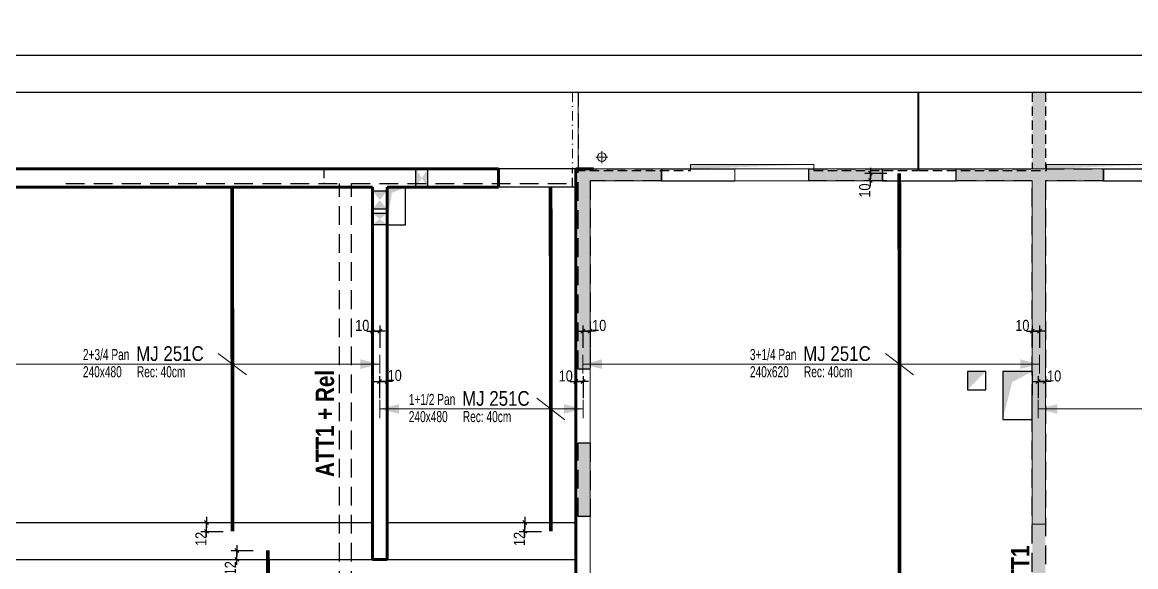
# Model space of a CAD drawing. Header units: millimetres. Extents: x 12045 to 47376, y -21493 to -16931.
# Drawn here: x 16014 to 17526, y -19147 to -18408 of the extents above; entities that cross this region are included whole.
import ezdxf
from ezdxf.enums import TextEntityAlignment as Align

# ---------------------------------------------------------------- set-up
doc = ezdxf.new("R2010")
doc.units = ezdxf.units.MM
doc.linetypes.add('CACHEX2', pattern=[19.05, 12.7, -6.35])
doc.linetypes.add('TIRETPTX2', pattern=[50.8, 25.4, -12.7, 0, -12.7])
for name, color, linetype in [('01-Cad  2', 1, 'Continuous'), ('01_ARMA_INF', 50, 'Continuous'), ('01_cote_gen', 4, 'Continuous'), ('01_linteaux', 2, 'Continuous'), ('01_murs_sup', 2, 'CACHEX2'), ('01_resv', 32, 'Continuous'), ('01_texte', 230, 'Continuous'), ('AA_COTES', 2, 'Continuous')]:
    doc.layers.add(name, color=color, linetype=linetype)
doc.layers.add('01_murs_coup', color=5, linetype='Continuous', lineweight=60)
doc.layers.add('01_tram_axes', color=2, linetype='TIRETPTX2', lineweight=9)
doc.styles.add('PATIO', font='ARIALN.TTF')
doc.styles.add('STYLE2', font='ARIALN.TTF')
doc.styles.add('Titre', font='ariblk.ttf')
doc.dimstyles.new('JB50', dxfattribs={"dimscale": 0.1, "dimtxt": 150, "dimasz": 15, "dimexe": 0.1, "dimexo": 0.1, "dimgap": 0.09, "dimtad": 1, "dimdec": 1, "dimdsep": 46, "dimtxsty": 'STYLE2', "dimblk1": 'BOND_G', "dimblk2": 'BOND_D', "dimsah": 1, "dimcen": 1.5, "dimdle": 0.01, "dimse1": 1, "dimse2": 1, "dimclrd": 4, "dimclre": 2, "dimclrt": 6, "dimazin": 2, "dimtfac": 2.333333, "dimtdec": 1, "dimtix": 1, "dimtmove": 2, "dimatfit": 3, "dimldrblk": 'BOND_G', "dimfxl": 1, "dimtolj": 1, "dimtzin": 0, "dimarcsym": 0})

# ---------------------------------------------------------------- blocks, each defined once
blk = doc.blocks.new('BOND_G')
at = {"layer": 'AA_COTES', "color": 0}
for p, q in [((0, -5), (0, 15)), ((5, 0), (-5, 0)), ((1.8, 1.8), (-1.8, -1.8))]:
    blk.add_line(p, q, dxfattribs=at)
blk = doc.blocks.new('BOND_D')
at = {"layer": 'AA_COTES', "color": 0}
for p, q in [((5, 0), (-5, 0)), ((-1.8, -1.8), (1.8, 1.8)), ((0, 5), (0, -15))]:
    blk.add_line(p, q, dxfattribs=at)
blk = doc.blocks.new('*D2540')
at = {"layer": '01_cote_gen', "color": 4, "lineweight": -2, "transparency": 16777216}
blk.add_line((16264.5, -19097.9), (16264.5, -19088.9), dxfattribs=at)
at = {"layer": 'Defpoints', "color": 0, "transparency": 16777216}
for p in [(16264.5, -19087.4), (16299.6, -19087.4), (16299.6, -19099.4)]:
    blk.add_point(p, dxfattribs=at)
at = {"layer": '01_cote_gen', "color": 4, "lineweight": -2, "transparency": 16777216, "xscale": 1.5, "yscale": 1.5, "zscale": 1.5}
for name, p, rotation in [('BOND_D', (16264.5, -19087.4), 90), ('BOND_G', (16264.5, -19099.4), 270)]:
    blk.add_blockref(name, p, dxfattribs=dict(at, rotation=rotation))
at = {"layer": '01_cote_gen', "color": 6, "transparency": 16777216, "insert": (16257, -19109.7), "char_height": 15, "attachment_point": 5, "rotation": 90, "style": 'STYLE2'}
blk.add_mtext('\\A1;12', dxfattribs=at)
blk = doc.blocks.new('*D2541')
at = {"layer": '01_cote_gen', "color": 4, "lineweight": -2, "transparency": 16777216}
blk.add_line((16696.6, -19097.9), (16696.6, -19088.9), dxfattribs=at)
at = {"layer": 'Defpoints', "color": 0, "transparency": 16777216}
for p in [(16696.6, -19087.4), (16731.7, -19087.4), (16731.7, -19099.4)]:
    blk.add_point(p, dxfattribs=at)
at = {"layer": '01_cote_gen', "color": 4, "lineweight": -2, "transparency": 16777216, "xscale": 1.5, "yscale": 1.5, "zscale": 1.5}
for name, p, rotation in [('BOND_D', (16696.6, -19087.4), 90), ('BOND_G', (16696.6, -19099.4), 270)]:
    blk.add_blockref(name, p, dxfattribs=dict(at, rotation=rotation))
at = {"layer": '01_cote_gen', "color": 6, "transparency": 16777216, "insert": (16689.1, -19109.8), "char_height": 15, "attachment_point": 5, "rotation": 90, "style": 'STYLE2'}
blk.add_mtext('\\A1;12', dxfattribs=at)
blk = doc.blocks.new('*D2542')
at = {"layer": '01_cote_gen', "color": 4, "lineweight": -2, "transparency": 16777216}
blk.add_line((16305.5, -19135.9), (16305.5, -19127), dxfattribs=at)
at = {"layer": 'Defpoints', "color": 0, "transparency": 16777216}
for p in [(16305.5, -19125.5), (16348, -19125.5), (16348, -19137.4)]:
    blk.add_point(p, dxfattribs=at)
at = {"layer": '01_cote_gen', "color": 4, "lineweight": -2, "transparency": 16777216, "xscale": 1.5, "yscale": 1.5, "zscale": 1.5}
for name, p, rotation in [('BOND_D', (16305.5, -19125.5), 90), ('BOND_G', (16305.5, -19137.4), 270)]:
    blk.add_blockref(name, p, dxfattribs=dict(at, rotation=rotation))
at = {"layer": '01_cote_gen', "color": 6, "transparency": 16777216, "insert": (16296.9, -19149.5), "char_height": 15, "attachment_point": 5, "rotation": 90, "style": 'STYLE2'}
blk.add_mtext('\\A1;12', dxfattribs=at)
blk = doc.blocks.new('*D2546')
at = {"layer": '01_cote_gen', "color": 4, "lineweight": -2, "transparency": 16777216}
blk.add_line((16501, -18896.2), (16508, -18896.2), dxfattribs=at)
at = {"layer": 'Defpoints', "color": 0, "transparency": 16777216}
for p in [(16509.5, -18896.2), (16499.5, -18920.9), (16509.5, -18920.9)]:
    blk.add_point(p, dxfattribs=at)
at = {"layer": '01_cote_gen', "color": 4, "lineweight": -2, "transparency": 16777216, "xscale": 1.5, "yscale": 1.5, "zscale": 1.5, "rotation": 180}
blk.add_blockref('BOND_G', (16499.5, -18896.2), dxfattribs=at)
at = {"layer": '01_cote_gen', "color": 4, "lineweight": -2, "transparency": 16777216, "xscale": 1.5, "yscale": 1.5, "zscale": 1.5}
blk.add_blockref('BOND_D', (16509.5, -18896.2), dxfattribs=at)
at = {"layer": '01_cote_gen', "color": 6, "transparency": 16777216, "insert": (16520, -18887.8), "char_height": 15, "attachment_point": 5, "style": 'STYLE2'}
blk.add_mtext('\\A1;10', dxfattribs=at)
blk = doc.blocks.new('*D2547')
at = {"layer": '01_cote_gen', "color": 4, "lineweight": -2, "transparency": 16777216}
blk.add_line((16491.1, -18827.7), (16498.1, -18827.7), dxfattribs=at)
at = {"layer": 'Defpoints', "color": 0, "transparency": 16777216}
for p in [(16499.6, -18827.7), (16499.6, -18860), (16489.6, -19087.4)]:
    blk.add_point(p, dxfattribs=at)
at = {"layer": '01_cote_gen', "color": 4, "lineweight": -2, "transparency": 16777216, "xscale": 1.5, "yscale": 1.5, "zscale": 1.5, "rotation": 180}
blk.add_blockref('BOND_G', (16489.6, -18827.7), dxfattribs=at)
at = {"layer": '01_cote_gen', "color": 4, "lineweight": -2, "transparency": 16777216, "xscale": 1.5, "yscale": 1.5, "zscale": 1.5}
blk.add_blockref('BOND_D', (16499.6, -18827.7), dxfattribs=at)
at = {"layer": '01_cote_gen', "color": 6, "transparency": 16777216, "insert": (16475.9, -18820), "char_height": 15, "attachment_point": 5, "style": 'STYLE2'}
blk.add_mtext('\\A1;10', dxfattribs=at)
blk = doc.blocks.new('*D2576')
at = {"layer": '01_cote_gen', "color": 4, "lineweight": -2, "ltscale": 0.1, "transparency": 16777216}
blk.add_line((16776.6, -18827.7), (16783.6, -18827.7), dxfattribs=at)
at = {"layer": 'Defpoints', "color": 0, "ltscale": 0.1, "transparency": 16777216}
for p in [(16785.1, -18827.7), (16775.1, -18860), (16785.1, -18860)]:
    blk.add_point(p, dxfattribs=at)
at = {"layer": '01_cote_gen', "color": 4, "lineweight": -2, "ltscale": 0.1, "transparency": 16777216, "xscale": 1.5, "yscale": 1.5, "zscale": 1.5, "rotation": 180}
blk.add_blockref('BOND_G', (16775.1, -18827.7), dxfattribs=at)
at = {"layer": '01_cote_gen', "color": 4, "lineweight": -2, "ltscale": 0.1, "transparency": 16777216, "xscale": 1.5, "yscale": 1.5, "zscale": 1.5}
blk.add_blockref('BOND_D', (16785.1, -18827.7), dxfattribs=at)
at = {"layer": '01_cote_gen', "color": 6, "ltscale": 0.1, "transparency": 16777216, "insert": (16797.5, -18820), "char_height": 15, "attachment_point": 5, "style": 'STYLE2'}
blk.add_mtext('\\A1;10', dxfattribs=at)
blk = doc.blocks.new('*D2577')
at = {"layer": '01_cote_gen', "color": 4, "lineweight": -2, "ltscale": 0.1, "transparency": 16777216}
blk.add_line((16767.1, -18896.2), (16774.1, -18896.2), dxfattribs=at)
at = {"layer": 'Defpoints', "color": 0, "ltscale": 0.1, "transparency": 16777216}
for p in [(16775.6, -18896.2), (16775.6, -18945.8), (16765.6, -19087.4)]:
    blk.add_point(p, dxfattribs=at)
at = {"layer": '01_cote_gen', "color": 4, "lineweight": -2, "ltscale": 0.1, "transparency": 16777216, "xscale": 1.5, "yscale": 1.5, "zscale": 1.5, "rotation": 180}
blk.add_blockref('BOND_G', (16765.6, -18896.2), dxfattribs=at)
at = {"layer": '01_cote_gen', "color": 4, "lineweight": -2, "ltscale": 0.1, "transparency": 16777216, "xscale": 1.5, "yscale": 1.5, "zscale": 1.5}
blk.add_blockref('BOND_D', (16775.6, -18896.2), dxfattribs=at)
at = {"layer": '01_cote_gen', "color": 6, "ltscale": 0.1, "transparency": 16777216, "insert": (16752.1, -18888.6), "char_height": 15, "attachment_point": 5, "style": 'STYLE2'}
blk.add_mtext('\\A1;10', dxfattribs=at)
blk = doc.blocks.new('*D2578')
at = {"layer": '01_cote_gen', "color": 4, "lineweight": -2, "ltscale": 0.1, "transparency": 16777216}
blk.add_line((17386.6, -18827.7), (17393.7, -18827.7), dxfattribs=at)
at = {"layer": 'Defpoints', "color": 0, "ltscale": 0.1, "transparency": 16777216}
for p in [(17395.2, -18827.7), (17385.1, -18870), (17395.2, -18860)]:
    blk.add_point(p, dxfattribs=at)
at = {"layer": '01_cote_gen', "color": 4, "lineweight": -2, "ltscale": 0.1, "transparency": 16777216, "xscale": 1.5, "yscale": 1.5, "zscale": 1.5, "rotation": 180}
blk.add_blockref('BOND_G', (17385.1, -18827.7), dxfattribs=at)
at = {"layer": '01_cote_gen', "color": 4, "lineweight": -2, "ltscale": 0.1, "transparency": 16777216, "xscale": 1.5, "yscale": 1.5, "zscale": 1.5}
blk.add_blockref('BOND_D', (17395.2, -18827.7), dxfattribs=at)
at = {"layer": '01_cote_gen', "color": 6, "ltscale": 0.1, "transparency": 16777216, "insert": (17371.8, -18820), "char_height": 15, "attachment_point": 5, "style": 'STYLE2'}
blk.add_mtext('\\A1;10', dxfattribs=at)
blk = doc.blocks.new('*D2579')
at = {"layer": '01_cote_gen', "color": 4, "lineweight": -2, "ltscale": 0.1, "transparency": 16777216}
blk.add_line((17394.6, -18896.2), (17401.6, -18896.2), dxfattribs=at)
at = {"layer": 'Defpoints', "color": 0, "ltscale": 0.1, "transparency": 16777216}
for p in [(17403.1, -18896.2), (17393.1, -18920.8), (17403.1, -18920.8)]:
    blk.add_point(p, dxfattribs=at)
at = {"layer": '01_cote_gen', "color": 4, "lineweight": -2, "ltscale": 0.1, "transparency": 16777216, "xscale": 1.5, "yscale": 1.5, "zscale": 1.5, "rotation": 180}
blk.add_blockref('BOND_G', (17393.1, -18896.2), dxfattribs=at)
at = {"layer": '01_cote_gen', "color": 4, "lineweight": -2, "ltscale": 0.1, "transparency": 16777216, "xscale": 1.5, "yscale": 1.5, "zscale": 1.5}
blk.add_blockref('BOND_D', (17403.1, -18896.2), dxfattribs=at)
at = {"layer": '01_cote_gen', "color": 6, "ltscale": 0.1, "transparency": 16777216, "insert": (17415, -18888.6), "char_height": 15, "attachment_point": 5, "style": 'STYLE2'}
blk.add_mtext('\\A1;10', dxfattribs=at)
blk = doc.blocks.new('*D2582')
at = {"layer": '01_cote_gen', "color": 4, "lineweight": -2, "ltscale": 0.1, "transparency": 16777216}
blk.add_line((17165.5, -18621.9), (17165.5, -18614.9), dxfattribs=at)
at = {"layer": 'Defpoints', "color": 0, "ltscale": 0.1, "transparency": 16777216}
for p in [(17165.5, -18613.4), (17204.8, -18613.4), (17204.8, -18623.4)]:
    blk.add_point(p, dxfattribs=at)
at = {"layer": '01_cote_gen', "color": 4, "lineweight": -2, "ltscale": 0.1, "transparency": 16777216, "xscale": 1.5, "yscale": 1.5, "zscale": 1.5}
for name, p, rotation in [('BOND_D', (17165.5, -18613.4), 90), ('BOND_G', (17165.5, -18623.4), 270)]:
    blk.add_blockref(name, p, dxfattribs=dict(at, rotation=rotation))
at = {"layer": '01_cote_gen', "color": 6, "ltscale": 0.1, "transparency": 16777216, "insert": (17157.9, -18636.8), "char_height": 15, "attachment_point": 5, "rotation": 90, "style": 'STYLE2'}
blk.add_mtext('\\A1;10', dxfattribs=at)

msp = doc.modelspace()

# ---------------------------------------------------------------- hatches: boundary and pattern name
at = {"layer": '01_murs_sup'}
h = msp.add_hatch(dxfattribs=at)
h.set_pattern_fill('DASH', color=256, scale=2.5, angle=135)
h.set_pattern_definition([(135, (-686.1325, 3997.231), (-11.2253202, 9e-16), [7.9375, -7.9375])])
h.paths.add_polyline_path([(17882.15, -18608.44), (17682.15, -18608.44), (17682.15, -18624.44), (17882.15, -18624.44)])
h.paths.add_polyline_path([(17797.15, -19398.43), (17812.15, -19398.43), (17812.15, -19380.43), (17714.15, -19380.43), (17714.15, -19398.43), (17777.15, -19398.43), (17777.15, -19561.43), (17552.15, -19561.43), (17552.15, -19398.43), (17612.15, -19398.43), (17612.15, -19380.43), (17532.15, -19380.43), (17532.15, -19801.42), (17758.11, -19801.42), (17758.11, -19966.42), (17533.15, -19966.42), (17533.15, -20150.42), (17551.15, -20150.42), (17551.15, -19986.42), (17778.11, -19986.42), (17778.11, -19758.43), (18137.15, -19758.43), (18137.15, -20031.44), (18153.15, -20031.44), (18153.15, -19380.43), (17914.15, -19380.43), (17914.15, -19398.43), (18137.15, -19398.43), (18137.15, -19738.43), (17797.15, -19738.43)])
h.paths.add_polyline_path([(17777.15, -19581.43), (17777.15, -19671.43), (17552.15, -19671.43), (17552.15, -19581.43)], flags=16)
h.paths.add_polyline_path([(17777.15, -19691.43), (17777.15, -19738.43), (17758.11, -19738.43), (17758.11, -19781.42), (17552.15, -19781.42), (17552.15, -19691.43)], flags=16)
h.paths.add_polyline_path([(17551.15, -20252.42), (17533.15, -20252.42), (17533.15, -20452.45), (17528.15, -20452.45), (17528.15, -20470.45), (17533.15, -20470.45), (17533.15, -20861.43), (17302.15, -20861.43), (17302.15, -20879.43), (17533.15, -20879.43), (17533.15, -21037.44), (17773.15, -21037.44), (17773.15, -21301.44), (17148.15, -21301.44), (17148.15, -21021.44), (17110.15, -21021.44), (17110.15, -21037.44), (17132.15, -21037.44), (17132.15, -21301.44), (17071.15, -21301.44), (17071.15, -21317.44), (17851.15, -21317.44), (17851.15, -21301.44), (17789.15, -21301.44), (17789.15, -21037.44), (17807.15, -21037.44), (17807.15, -21021.44), (17551.15, -21021.44)])
h.paths.add_polyline_path([(18153.15, -20131.44), (18137.15, -20131.44), (18137.15, -20375.44), (18153.15, -20375.44)])
h.paths.add_polyline_path([(18153.15, -20475.44), (18137.15, -20475.44), (18137.15, -20675.44), (18153.15, -20675.44)])
h.paths.add_polyline_path([(18153.15, -20775.44), (18137.15, -20775.44), (18137.15, -21021.44), (18107.15, -21021.44), (18107.15, -21037.44), (18153.15, -21037.44)])
h.paths.add_polyline_path([(17426.15, -20452.45), (17403.15, -20452.45), (17403.15, -19961.44), (17385.15, -19961.44), (17385.18, -20247.45), (16785.18, -20247.45), (16785.15, -20185.44), (16769.15, -20185.44), (16769.15, -20575.47), (16785.15, -20575.47), (16785.18, -20265.45), (17385.18, -20265.45), (17385.15, -20470.45), (17426.15, -20470.45)])
h.paths.add_polyline_path([(16785.15, -19680.44), (16769.15, -19680.44), (16769.15, -19985.44), (16785.15, -19985.44)])
h.paths.add_polyline_path([(17403.15, -19371.45), (17385.15, -19371.45), (17385.15, -19435.44), (16785.15, -19435.44), (16785.15, -19180.44), (16769.15, -19180.44), (16769.15, -19580.44), (16785.15, -19580.44), (16785.15, -19453.44), (17385.15, -19453.44), (17385.15, -19859.44), (17403.15, -19859.44)])
h.paths.add_polyline_path([(16785.15, -18980.44), (16769.15, -18980.44), (16769.15, -19080.44), (16785.15, -19080.44)])
h.paths.add_polyline_path([(16785.15, -18624.44), (16882.15, -18624.44), (16882.15, -18608.44), (16769.15, -18608.44), (16769.15, -18880.44), (16785.15, -18880.44)])
h.paths.add_polyline_path([(17182.15, -18608.44), (17082.15, -18608.44), (17082.15, -18624.44), (17182.15, -18624.44)])
h.paths.add_polyline_path([(16785.15, -20576.44), (16769.15, -20576.44), (16769.15, -20781.44), (16785.15, -20781.44)])
h.paths.add_polyline_path([(16785.13, -20780.47), (16785.13, -20880.47), (16769.15, -20880.47), (16769.15, -21037.44), (16810.15, -21037.44), (16810.15, -21021.44), (16785.15, -21021.44), (16785.15, -20780.47)])
h.paths.add_polyline_path([(17403.15, -18503.64), (17385.15, -18503.64), (17385.15, -18608.44), (17282.15, -18608.44), (17282.15, -18624.44), (17385.15, -18624.44), (17385.15, -19269.45), (17403.15, -19269.45), (17403.15, -19235.45), (17776.15, -19235.45), (17776.15, -19217.42), (17403.15, -19217.45), (17403.15, -18624.44), (17482.15, -18624.44), (17482.15, -18608.44), (17403.15, -18608.44)])
h.paths.add_polyline_path([(18153.15, -18453.64), (18153.15, -18453.64), (18153.15, -18408.42), (18153.15, -18408.42)])
h.paths.add_polyline_path([(18137.15, -18485.5), (18137.15, -18494.57), (18137.15, -18453.64), (18137.15, -18480.65), (18137.15, -18503.64), (18137.15, -18485.5), (18137.15, -18608.44), (17982.15, -18608.44), (17982.15, -18624.44), (18137.15, -18624.44), (18137.15, -19217.44), (17878.15, -19217.44), (17878.15, -19235.44), (18153.15, -19235.43), (18153.15, -18503.64), (18137.15, -18503.64)])
h = msp.add_hatch(dxfattribs=at)
h.set_pattern_fill('DASH', color=256, scale=2.5, angle=135)
h.set_pattern_definition([(135, (-686.1325, 3997.231), (-11.2253202, 9e-16), [7.9375, -7.9375])])
h.paths.add_polyline_path([(17882.15, -18608.44), (17682.15, -18608.44), (17682.15, -18624.44), (17882.15, -18624.44)])
h.paths.add_polyline_path([(17797.15, -19398.43), (17812.15, -19398.43), (17812.15, -19380.43), (17714.15, -19380.43), (17714.15, -19398.43), (17777.15, -19398.43), (17777.15, -19561.43), (17552.15, -19561.43), (17552.15, -19398.43), (17612.15, -19398.43), (17612.15, -19380.43), (17532.15, -19380.43), (17532.15, -19801.42), (17758.11, -19801.42), (17758.11, -19966.42), (17533.15, -19966.42), (17533.15, -20150.42), (17551.15, -20150.42), (17551.15, -19986.42), (17778.11, -19986.42), (17778.11, -19758.43), (18137.15, -19758.43), (18137.15, -20031.44), (18153.15, -20031.44), (18153.15, -19380.43), (17914.15, -19380.43), (17914.15, -19398.43), (18137.15, -19398.43), (18137.15, -19738.43), (17797.15, -19738.43)])
h.paths.add_polyline_path([(17777.15, -19581.43), (17777.15, -19671.43), (17552.15, -19671.43), (17552.15, -19581.43)], flags=16)
h.paths.add_polyline_path([(17777.15, -19691.43), (17777.15, -19738.43), (17758.11, -19738.43), (17758.11, -19781.42), (17552.15, -19781.42), (17552.15, -19691.43)], flags=16)
h.paths.add_polyline_path([(17551.15, -20252.42), (17533.15, -20252.42), (17533.15, -20452.45), (17528.15, -20452.45), (17528.15, -20470.45), (17533.15, -20470.45), (17533.15, -20861.43), (17302.15, -20861.43), (17302.15, -20879.43), (17533.15, -20879.43), (17533.15, -21037.44), (17773.15, -21037.44), (17773.15, -21301.44), (17148.15, -21301.44), (17148.15, -21021.44), (17110.15, -21021.44), (17110.15, -21037.44), (17132.15, -21037.44), (17132.15, -21301.44), (17071.15, -21301.44), (17071.15, -21317.44), (17851.15, -21317.44), (17851.15, -21301.44), (17789.15, -21301.44), (17789.15, -21037.44), (17807.15, -21037.44), (17807.15, -21021.44), (17551.15, -21021.44)])
h.paths.add_polyline_path([(18153.15, -20131.44), (18137.15, -20131.44), (18137.15, -20375.44), (18153.15, -20375.44)])
h.paths.add_polyline_path([(18153.15, -20475.44), (18137.15, -20475.44), (18137.15, -20675.44), (18153.15, -20675.44)])
h.paths.add_polyline_path([(18153.15, -20775.44), (18137.15, -20775.44), (18137.15, -21021.44), (18107.15, -21021.44), (18107.15, -21037.44), (18153.15, -21037.44)])
h.paths.add_polyline_path([(17426.15, -20452.45), (17403.15, -20452.45), (17403.15, -19961.44), (17385.15, -19961.44), (17385.18, -20247.45), (16785.18, -20247.45), (16785.15, -20185.44), (16769.15, -20185.44), (16769.15, -20575.47), (16785.15, -20575.47), (16785.18, -20265.45), (17385.18, -20265.45), (17385.15, -20470.45), (17426.15, -20470.45)])
h.paths.add_polyline_path([(16785.15, -19680.44), (16769.15, -19680.44), (16769.15, -19985.44), (16785.15, -19985.44)])
h.paths.add_polyline_path([(17403.15, -19371.45), (17385.15, -19371.45), (17385.15, -19435.44), (16785.15, -19435.44), (16785.15, -19180.44), (16769.15, -19180.44), (16769.15, -19580.44), (16785.15, -19580.44), (16785.15, -19453.44), (17385.15, -19453.44), (17385.15, -19859.44), (17403.15, -19859.44)])
h.paths.add_polyline_path([(16785.15, -18980.44), (16769.15, -18980.44), (16769.15, -19080.44), (16785.15, -19080.44)])
h.paths.add_polyline_path([(16785.15, -18624.44), (16882.15, -18624.44), (16882.15, -18608.44), (16769.15, -18608.44), (16769.15, -18880.44), (16785.15, -18880.44)])
h.paths.add_polyline_path([(17182.15, -18608.44), (17082.15, -18608.44), (17082.15, -18624.44), (17182.15, -18624.44)])
h.paths.add_polyline_path([(16785.15, -20576.44), (16769.15, -20576.44), (16769.15, -20781.44), (16785.15, -20781.44)])
h.paths.add_polyline_path([(16785.13, -20780.47), (16785.13, -20880.47), (16769.15, -20880.47), (16769.15, -21037.44), (16810.15, -21037.44), (16810.15, -21021.44), (16785.15, -21021.44), (16785.15, -20780.47)])
h.paths.add_polyline_path([(17403.15, -18503.64), (17385.15, -18503.64), (17385.15, -18608.44), (17282.15, -18608.44), (17282.15, -18624.44), (17385.15, -18624.44), (17385.15, -19269.45), (17403.15, -19269.45), (17403.15, -19235.45), (17776.15, -19235.45), (17776.15, -19217.42), (17403.15, -19217.45), (17403.15, -18624.44), (17482.15, -18624.44), (17482.15, -18608.44), (17403.15, -18608.44)])

# ---------------------------------------------------------------- linework, layer by layer
at = {"layer": '01-Cad  2'}
for p, q in [((18595.06, -18453.64), (12045.48, -18453.64)), ((18545.06, -18503.64), (12095.48, -18503.64))]:
    msp.add_line(p, q, dxfattribs=at)
at = {"layer": '01_ARMA_INF', "linetype": 'Continuous', "lineweight": 0, "const_width": 5, "flags": 128}
for points in [[(17204.83, -18613.45), (17204.99, -19226.43)], [(16299.52, -18632.45), (16299.68, -19099.45)], [(16731.61, -18632.45), (16731.78, -19099.45)], [(16347.98, -19125.28), (16348.14, -19695.18)]]:
    msp.add_lwpolyline(points, dxfattribs=at)
at = {"layer": '01_linteaux', "lineweight": 0}
for p, q in [((16769.15, -18503.64), (16769.15, -18599.45)), ((17230.15, -18503.64), (17230.15, -18609.45)), ((17231.15, -18503.64), (17231.15, -18609.45)), ((16801.13, -18583.29), (16801.13, -18599.6)), ((16792.97, -18591.45), (16809.28, -18591.45)), ((16921.63, -18601.45), (16921.63, -18609.45)), ((16921.63, -18601.45), (17088.63, -18601.45)), ((17088.63, -18601.45), (17088.63, -18609.45)), ((17404.63, -18601.45), (17404.63, -18609.45)), ((17404.63, -18601.45), (17551.63, -18601.45))]:
    msp.add_line(p, q, dxfattribs=at)
at = {"layer": '01_linteaux', "linetype": 'CACHEX2', "ltscale": 1.5}
msp.add_line((16769.15, -18503.64), (16769.15, -18607.45), dxfattribs=at)
at = {"layer": '01_linteaux'}
for p, q in [((16765.63, -18607.45), (16660.63, -18607.45)), ((16881.6, -18607.45), (16981.6, -18607.45)), ((17181.6, -18607.45), (17281.6, -18607.45)), ((17481.6, -18607.45), (17781.6, -18607.45)), ((16765.63, -18632.45), (16660.63, -18632.45)), ((16881.6, -18623.45), (16981.6, -18623.45)), ((17181.6, -18623.45), (17281.6, -18623.45)), ((17481.6, -18623.45), (17781.6, -18623.45)), ((15974.68, -19087.45), (16489.68, -19087.45)), ((16509.68, -19087.45), (16765.63, -19087.45)), ((15974.63, -19137.45), (16489.68, -19137.45)), ((16509.68, -19137.45), (16765.63, -19137.45))]:
    msp.add_line(p, q, dxfattribs=at)
at = {"layer": '01_linteaux', "lineweight": 0}
msp.add_circle((16801.13, -18591.45), 6, dxfattribs=at)
for points in [[(16921.63, -18607.45), (16921.63, -18601.45), (17088.63, -18601.45)], [(17404.63, -18607.47), (17404.63, -18601.45), (17551.63, -18601.45)]]:
    msp.add_solid(points, dxfattribs=at)
at = {"layer": '01_murs_coup'}
for p, q in [((15069.62, -18607.45), (16660.63, -18607.45)), ((15069.62, -18607.45), (16660.63, -18607.45)), ((16660.63, -18632.45), (16660.63, -18607.45)), ((16765.63, -18632.45), (16765.63, -18607.45)), ((16765.63, -18607.45), (16789.63, -18607.45)), ((16765.63, -18607.45), (16789.63, -18607.45)), ((15974.63, -18632.45), (16489.63, -18632.45)), ((15974.63, -18632.45), (16489.63, -18632.45)), ((16489.63, -18632.45), (16489.63, -19137.45)), ((16489.63, -18632.45), (16489.63, -19137.45)), ((16509.63, -18632.45), (16509.63, -19137.45)), ((16509.63, -18632.45), (16660.63, -18632.45)), ((16509.63, -18632.45), (16509.63, -19137.45)), ((16509.63, -18632.45), (16660.63, -18632.45)), ((16765.63, -19234.46), (16765.63, -18632.45)), ((16765.63, -18632.45), (16765.63, -18632.45)), ((16765.63, -18632.45), (16765.63, -18632.45)), ((16509.63, -19137.45), (16489.63, -19137.45)), ((16509.63, -19137.45), (16489.63, -19137.45))]:
    msp.add_line(p, q, dxfattribs=at)
at = {"layer": '01_murs_coup', "linetype": 'Continuous', "lineweight": 18}
for p, q in [((16881.6, -18607.45), (16765.63, -18607.45)), ((16881.6, -18623.45), (16881.6, -18607.45)), ((17181.6, -18607.45), (16981.6, -18607.45)), ((16981.6, -18607.45), (16981.6, -18623.45)), ((17181.6, -18623.45), (17181.6, -18607.45)), ((17481.6, -18607.45), (17281.6, -18607.45)), ((17281.6, -18607.45), (17281.6, -18623.45)), ((17481.6, -18607.45), (17481.6, -18623.45)), ((16785.15, -19216.46), (16785.15, -18623.45)), ((16785.15, -18623.45), (16881.6, -18623.45)), ((16981.6, -18623.45), (17181.6, -18623.45)), ((17385.15, -18623.45), (17281.6, -18623.45)), ((17385.15, -18623.45), (17385.15, -19089.45)), ((17481.6, -18623.45), (17403.15, -18623.45)), ((17403.15, -19089.45), (17403.15, -18623.45)), ((17385.15, -19089.45), (17403.15, -19089.45))]:
    msp.add_line(p, q, dxfattribs=at)
at = {"layer": '01_murs_sup'}
for p, q in [((17385.15, -18503.64), (17385.15, -18607.45)), ((17385.15, -18503.64), (17385.15, -18607.45)), ((17403.15, -18503.64), (17403.15, -18607.45)), ((17403.15, -18503.64), (17403.15, -18607.45)), ((16423.63, -18607.45), (16423.63, -18627.45)), ((16423.63, -18607.45), (16423.63, -18627.45)), ((16761.15, -18632.45), (16761.15, -18607.47)), ((16761.15, -18632.45), (16761.15, -18607.47)), ((16765.63, -18609.45), (16921.63, -18609.45)), ((16765.63, -18609.45), (16921.63, -18609.45)), ((17088.63, -18609.45), (17230.15, -18609.45)), ((17088.63, -18609.45), (17230.15, -18609.45)), ((17231.15, -18609.45), (17404.63, -18609.45)), ((17231.15, -18609.45), (17404.63, -18609.45))]:
    msp.add_line(p, q, dxfattribs=at)
at = {"layer": '01_murs_sup', "ltscale": 2}
for p, q in [((16769.15, -18879.47), (16769.15, -18607.47)), ((16769.15, -18607.47), (16882.15, -18607.47)), ((16769.15, -18879.47), (16769.15, -18607.47)), ((16769.15, -18607.47), (16882.15, -18607.47)), ((16882.15, -18607.47), (16882.15, -18623.47)), ((16882.15, -18607.47), (16882.15, -18623.47)), ((17082.15, -18607.47), (17182.15, -18607.47)), ((17082.15, -18623.47), (17082.15, -18607.47)), ((17082.15, -18607.47), (17182.15, -18607.47)), ((17082.15, -18623.47), (17082.15, -18607.47)), ((17182.15, -18607.47), (17182.15, -18623.47)), ((17182.15, -18607.47), (17182.15, -18623.47)), ((17282.15, -18607.47), (17385.15, -18607.47)), ((17282.15, -18623.47), (17282.15, -18607.47)), ((17282.15, -18607.47), (17385.15, -18607.47)), ((17282.15, -18623.47), (17282.15, -18607.47)), ((17403.15, -18607.47), (17482.15, -18607.47)), ((17403.15, -18607.47), (17482.15, -18607.47)), ((17482.15, -18607.47), (17482.15, -18623.47)), ((17482.15, -18607.47), (17482.15, -18623.47)), ((16073.63, -18627.45), (16445.15, -18627.45)), ((16073.63, -18627.45), (16445.15, -18627.45)), ((16445.15, -20245.45), (16445.15, -18627.45)), ((16445.15, -20245.45), (16445.15, -18627.45)), ((16461.15, -20245.45), (16461.15, -18627.45)), ((16461.15, -18627.45), (16761.15, -18627.45)), ((16461.15, -20245.45), (16461.15, -18627.45)), ((16461.15, -18627.45), (16761.15, -18627.45)), ((16882.15, -18623.47), (16785.15, -18623.47)), ((16785.15, -18623.47), (16785.15, -18879.47)), ((16882.15, -18623.47), (16785.15, -18623.47)), ((16785.15, -18623.47), (16785.15, -18879.47)), ((17182.15, -18623.47), (17082.15, -18623.47)), ((17182.15, -18623.47), (17082.15, -18623.47)), ((17385.15, -18623.47), (17282.15, -18623.47)), ((17385.15, -18623.47), (17282.15, -18623.47)), ((17385.15, -19268.48), (17385.15, -18623.47)), ((17385.15, -19268.48), (17385.15, -18623.47)), ((17482.15, -18623.47), (17403.15, -18623.47)), ((17403.15, -18623.47), (17403.15, -19216.47)), ((17482.15, -18623.47), (17403.15, -18623.47)), ((17403.15, -18623.47), (17403.15, -19216.47)), ((16785.15, -18879.47), (16769.15, -18879.47)), ((16785.15, -18879.47), (16769.15, -18879.47)), ((16769.15, -18979.47), (16785.15, -18979.47)), ((16769.15, -19079.47), (16769.15, -18979.47)), ((16769.15, -18979.47), (16785.15, -18979.47)), ((16769.15, -19079.47), (16769.15, -18979.47)), ((16785.15, -18979.47), (16785.15, -19079.47)), ((16785.15, -18979.47), (16785.15, -19079.47)), ((16785.15, -19079.47), (16769.15, -19079.47)), ((16785.15, -19079.47), (16769.15, -19079.47)), ((16489.63, -19137.45), (16509.63, -19137.45)), ((16489.63, -19137.45), (16509.63, -19137.45)), ((16489.63, -19137.45), (16509.63, -19137.45)), ((16489.63, -19137.45), (16509.63, -19137.45))]:
    msp.add_line(p, q, dxfattribs=at)
at = {"layer": '01_resv'}
for p, q in [((16548.65, -18632.41), (16548.65, -18607.41)), ((16548.65, -18607.41), (16564.65, -18607.41)), ((16564.65, -18607.41), (16564.65, -18632.41)), ((16534.63, -18632.45), (16509.63, -18632.35)), ((16509.63, -18632.45), (16509.63, -18683.55)), ((16534.63, -18683.55), (16534.63, -18632.45)), ((16564.65, -18632.41), (16548.65, -18632.41)), ((16548.65, -18632.41), (16564.65, -18632.41)), ((16489.63, -18637.31), (16489.63, -18637.31)), ((16489.63, -18637.31), (16509.63, -18637.31)), ((16489.63, -18662.31), (16489.63, -18637.31)), ((16509.63, -18637.31), (16509.63, -18662.31)), ((16509.63, -18662.31), (16489.63, -18662.31)), ((16509.63, -18662.31), (16489.63, -18662.31)), ((16489.63, -18667.41), (16489.63, -18667.41)), ((16489.63, -18667.41), (16509.63, -18667.41)), ((16489.63, -18683.41), (16489.63, -18667.41)), ((16509.63, -18667.41), (16509.63, -18683.41)), ((16509.63, -18683.41), (16509.63, -18667.41)), ((16509.63, -18683.41), (16489.63, -18683.41)), ((16509.63, -18683.55), (16534.63, -18683.55)), ((17322.15, -18882.42), (17297.15, -18882.42)), ((17297.15, -18882.42), (17297.15, -18907.42)), ((17322.15, -18907.42), (17322.15, -18882.42)), ((17385.42, -18882.51), (17345.12, -18882.51)), ((17345.12, -18882.51), (17345.12, -18947.51)), ((17385.15, -18947.41), (17385.42, -18882.51)), ((17297.15, -18907.42), (17297.15, -18907.42)), ((17297.15, -18907.42), (17309.65, -18907.42)), ((17297.15, -18907.42), (17322.15, -18907.42)), ((17309.65, -18907.42), (17322.15, -18907.42)), ((17345.12, -18947.51), (17385.15, -18947.41))]:
    msp.add_line(p, q, dxfattribs=at)
for points in [[(16548.65, -18607.45), (16548.65, -18632.41), (16564.65, -18632.41), (16564.65, -18607.45)], [(16509.63, -18683.55), (16509.63, -18632.45), (16516.07, -18640.09)], [(16509.63, -18632.45), (16534.63, -18632.45), (16516.07, -18640.09)], [(16489.63, -18637.31), (16509.63, -18637.31), (16509.63, -18662.31), (16489.63, -18662.31)], [(16489.63, -18667.41), (16509.63, -18667.41), (16509.63, -18683.41), (16489.63, -18683.41)], [(17297.15, -18907.42), (17297.15, -18882.42), (17322.15, -18882.42)], [(17345.12, -18947.51), (17345.12, -18882.51), (17358.07, -18896.69)], [(17345.12, -18882.51), (17385.42, -18882.51), (17358.07, -18896.69)]]:
    msp.add_solid(points, dxfattribs=at)
at = {"layer": '01_texte', "linetype": 'Continuous', "lineweight": 0}
for p, q in [((16280.57, -18857.96), (16318.64, -18886.97)), ((17185.86, -18857.96), (17223.93, -18886.97)), ((15964.63, -18872.47), (16499.63, -18872.47)), ((16499.63, -18859.99), (16499.63, -18884.95)), ((16775.15, -18859.99), (16775.15, -18884.95)), ((16775.15, -18872.47), (17395.19, -18872.47)), ((17395.19, -18859.99), (17395.19, -18884.95)), ((16712.68, -18918.83), (16750.76, -18947.83)), ((16499.63, -18920.85), (16499.63, -18945.81)), ((16499.63, -18933.33), (16775.65, -18933.33)), ((16775.65, -18920.85), (16775.65, -18945.81)), ((17393.15, -18920.85), (17393.15, -18945.81)), ((17393.15, -18933.33), (18137.2, -18933.33))]:
    msp.add_line(p, q, dxfattribs=at)
for points in [[(16499.63, -18872.47), (16473.53, -18866.01), (16473.53, -18872.47)], [(16499.63, -18872.47), (16473.53, -18878.93), (16473.53, -18872.47)], [(16775.15, -18872.47), (16801.24, -18866.01), (16801.24, -18872.47)], [(16775.15, -18872.47), (16801.24, -18878.93), (16801.24, -18872.47)], [(17395.19, -18872.47), (17369.1, -18866.01), (17369.1, -18872.47)], [(17395.19, -18872.47), (17369.1, -18878.93), (17369.1, -18872.47)], [(16499.63, -18933.33), (16525.72, -18926.87), (16525.72, -18933.33)], [(16499.63, -18933.33), (16525.72, -18939.79), (16525.72, -18933.33)], [(16775.65, -18933.33), (16749.55, -18926.87), (16749.55, -18933.33)], [(16775.65, -18933.33), (16749.55, -18939.79), (16749.55, -18933.33)], [(17393.15, -18933.33), (17419.24, -18926.87), (17419.24, -18933.33)], [(17393.15, -18933.33), (17419.24, -18939.79), (17419.24, -18933.33)]]:
    msp.add_solid(points, dxfattribs=at)
at = {"layer": '01_tram_axes', "ltscale": 0.5}
msp.add_line((16761.15, -18503.64), (16761.15, -18607.45), dxfattribs=at)

# ---------------------------------------------------------------- texts
at = {"layer": '01_texte', "ltscale": 5, "style": 'PATIO', "width": 0.8}
for s, p in [('2+3/4 Pan', (16096.8, -18866.93)), ('3+1/4 Pan', (17002.09, -18866.93)), ('240x480', (16096.8, -18890.27)), ('Rec: 40cm', (16170.13, -18890.27)), ('240x620', (17002.09, -18890.27)), ('Rec: 40cm', (17075.42, -18890.27)), ('1+1/2 Pan', (16539.11, -18927.79)), ('240x480', (16539.11, -18951.13)), ('Rec: 40cm', (16612.44, -18951.13))]:
    msp.add_text(s, height=15, dxfattribs=at).set_placement(p)
at = {"layer": '01_texte', "ltscale": 5, "style": 'PATIO'}
for p in [(16169.13, -18868.14), (17074.42, -18868.14), (16611.45, -18929)]:
    msp.add_text('MJ 251C', height=20, dxfattribs=at).set_placement(p)
at = {"layer": '01_texte', "style": 'Titre', "width": 0.7}
for s, p in [('ATT1 + Rel', (16445.15, -18952.97)), ('ATT1', (17388.88, -19153.63))]:
    msp.add_text(s, height=25, rotation=90, dxfattribs=at).set_placement(p, align=Align.BOTTOM_CENTER)

# ---------------------------------------------------------------- dimensions: what is measured, and where the dimension line sits
at = {"layer": '01_cote_gen', "ltscale": 0.1}
dim = msp.add_linear_dim(base=(17165.53, -18613.45), p1=(17204.83, -18623.45), p2=(17204.83, -18613.45), angle=90, dimstyle='JB50', dxfattribs=at)
dim.commit()
dim.dimension.update_dxf_attribs({"geometry": '*D2582', "text_midpoint": (17157.86, -18636.78), "dimtype": 160})
at = {"layer": '01_cote_gen'}
for base, p1, p2, picture, middle in [((16499.6262, -18827.6659), (16489.5849, -19087.4451), (16499.6262, -18859.9858), '*D2547', (16475.8514, -18819.9983)), ((16509.53, -18896.24), (16499.53, -18920.85), (16509.53, -18920.85), '*D2546', (16520.01, -18887.8))]:
    dim = msp.add_linear_dim(base=base, p1=p1, p2=p2, dimstyle='JB50', dxfattribs=at)
    dim.commit()
    dim.dimension.update_dxf_attribs({"geometry": picture, "text_midpoint": middle, "dimtype": 160})
at = {"layer": '01_cote_gen', "ltscale": 0.1}
for base, p1, p2, picture, middle in [((16785.15, -18827.67), (16775.15, -18859.99), (16785.15, -18859.99), '*D2576', (16797.5, -18820)), ((17395.19, -18827.67), (17385.15, -18869.98), (17395.19, -18859.99), '*D2578', (17371.75, -18820)), ((16775.65, -18896.24), (16765.63, -19087.45), (16775.65, -18945.81), '*D2577', (16752.07, -18888.58)), ((17403.15, -18896.24), (17393.15, -18920.85), (17403.15, -18920.85), '*D2579', (17415.04, -18888.58))]:
    dim = msp.add_linear_dim(base=base, p1=p1, p2=p2, dimstyle='JB50', dxfattribs=at)
    dim.commit()
    dim.dimension.update_dxf_attribs({"geometry": picture, "text_midpoint": middle, "dimtype": 160})
at = {"layer": '01_cote_gen'}
for base, p1, p2, picture, middle in [((16264.51, -19087.44), (16299.58, -19099.44), (16299.57, -19087.44), '*D2540', (16256.97, -19109.75)), ((16696.61, -19087.45), (16731.67, -19099.45), (16731.67, -19087.45), '*D2541', (16689.07, -19109.75)), ((16305.49, -19125.48), (16347.98, -19137.45), (16347.98, -19125.48), '*D2542', (16296.92, -19149.47))]:
    dim = msp.add_linear_dim(base=base, p1=p1, p2=p2, angle=90, dimstyle='JB50', dxfattribs=at)
    dim.commit()
    dim.dimension.update_dxf_attribs({"geometry": picture, "text_midpoint": middle, "dimtype": 160})

doc.saveas('drawing.dxf')
